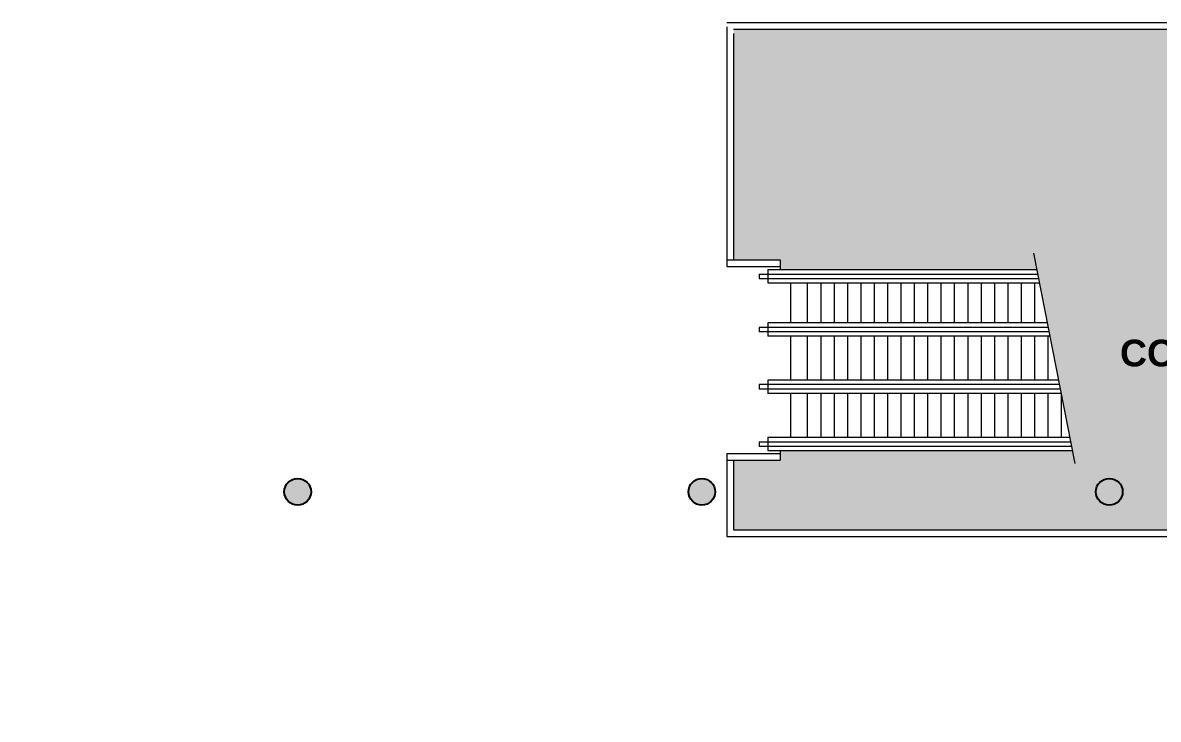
# Model space of a CAD drawing. Header units: inches. Extents: x -68 to 10561, y -2 to 2943.
# Drawn here: x 3773 to 4793, y 1419 to 2045 of the extents above; entities that cross this region are included whole.
import ezdxf
from ezdxf.enums import TextEntityAlignment as Align

# ---------------------------------------------------------------- set-up
doc = ezdxf.new("R2010")
doc.units = ezdxf.units.IN
doc.header["$MEASUREMENT"] = 0
for name, color, linetype, lineweight in [('1_A-ANNO-TEXT-MISC', 4, 'CONTINUOUS', 5), ('1_A-COLS-HTCH', 8, 'CONTINUOUS', 5), ('1_A-COLS-OTLN', 7, 'CONTINUOUS', 25), ('1_A-FLOR-ELTR', 124, 'CONTINUOUS', 5), ('1_A-FLOR-HRAL', 35, 'CONTINUOUS', 5), ('1_A-FLOR-OPEN', 253, 'CONTINUOUS', 5)]:
    doc.layers.add(name, color=color, linetype=linetype, lineweight=lineweight)
doc.styles.add('LBL1', font='swisseb.ttf')

msp = doc.modelspace()

# ---------------------------------------------------------------- hatches: boundary and pattern name
at = {"layer": '1_A-COLS-HTCH'}
h = msp.add_hatch(color=256, dxfattribs=at)
edge = h.paths.add_edge_path()
edge.add_arc((5113.3, 1382.9), 12, 0, 360)
edge = h.paths.add_edge_path()
edge.add_arc((5478.3, 1382.9), 12, 0, 360)
edge = h.paths.add_edge_path()
edge.add_arc((5853.8, 1382.9), 12, 0, 360)
edge = h.paths.add_edge_path()
edge.add_arc((4749.3, 1382.9), 12, 0, 360)
edge = h.paths.add_edge_path()
edge.add_arc((4383.3, 1382.9), 12, 0, 360)
edge = h.paths.add_edge_path()
edge.add_arc((4020.3, 1382.9), 12, 0, 360)
edge = h.paths.add_edge_path()
edge.add_arc((3657.3, 1382.9), 12, 0, 360)
edge = h.paths.add_edge_path()
edge.add_arc((3657.3, 1623.3), 12, 0, 360)
edge = h.paths.add_edge_path()
edge.add_arc((4749.3, 1623.3), 12, 0, 360)
edge = h.paths.add_edge_path()
edge.add_arc((4383.3, 1623.3), 12, 0, 360)
edge = h.paths.add_edge_path()
edge.add_arc((4020.3, 1623.3), 12, 0, 360)
edge = h.paths.add_edge_path()
edge.add_arc((5113.3, 1623.3), 12, 0, 360)
edge = h.paths.add_edge_path()
edge.add_arc((5478.3, 1623.3), 12, 0, 360)
edge = h.paths.add_edge_path()
edge.add_arc((5853.8, 1623.3), 12, 0, 360)
at = {"layer": '1_A-FLOR-OPEN'}
msp.add_hatch(color=256, dxfattribs=at).paths.add_polyline_path([(4411.8, 1589.2), (4411.8, 1651.7), (4453.8, 1651.7), (4453.8, 1660.3), (4716, 1660.3), (4684.1, 1823), (4453.8, 1823), (4453.8, 1831.7), (4411.8, 1831.7), (4411.8, 2038.9), (5126.4, 2038.9), (5509.8, 1659.2), (5509.8, 1589.2)])

# ---------------------------------------------------------------- linework, layer by layer
at = {"layer": '1_A-COLS-OTLN'}
for centre in [(4020.3, 1623.3), (4383.3, 1623.3), (4749.3, 1623.3)]:
    msp.add_circle(centre, 12, dxfattribs=at)
at = {"layer": '1_A-FLOR-ELTR'}
for p, q in [((4681.2, 1837.7), (4718.3, 1648.7)), ((4434.8, 1819), (4684.9, 1819)), ((4434.8, 1819), (4434.8, 1815)), ((4442.6, 1823), (4684.1, 1823)), ((4442.6, 1823), (4442.6, 1811)), ((4434.8, 1815), (4685.7, 1815)), ((4442.6, 1811), (4686.5, 1811)), ((4463.1, 1811), (4463.1, 1775.1)), ((4478.1, 1775.1), (4478.1, 1811)), ((4490.4, 1775.1), (4490.4, 1811)), ((4502.4, 1775.1), (4502.4, 1811)), ((4514.4, 1775.1), (4514.4, 1811)), ((4526.4, 1775.1), (4526.4, 1811)), ((4538.4, 1775.1), (4538.4, 1811)), ((4550.4, 1775.1), (4550.4, 1811)), ((4562.4, 1775.1), (4562.4, 1811)), ((4574.4, 1775.1), (4574.4, 1811)), ((4586.4, 1775.1), (4586.4, 1811)), ((4598.4, 1775.1), (4598.4, 1811)), ((4610.4, 1775.1), (4610.4, 1811)), ((4622.4, 1775.1), (4622.4, 1811)), ((4634.4, 1775.1), (4634.4, 1811)), ((4646.4, 1775.1), (4646.4, 1811)), ((4658.4, 1775.1), (4658.4, 1811)), ((4670.4, 1775.1), (4670.4, 1811)), ((4682.4, 1775.1), (4682.4, 1811)), ((4693.5, 1775.1), (4442.6, 1775.1)), ((4442.6, 1775.1), (4442.6, 1763.1)), ((4694.3, 1771.1), (4434.8, 1771.1)), ((4434.8, 1771.1), (4434.8, 1767.1)), ((4695.1, 1767.1), (4434.8, 1767.1)), ((4695.9, 1763.1), (4442.6, 1763.1)), ((4463.1, 1763.1), (4463.1, 1723.6)), ((4478.1, 1723.6), (4478.1, 1763.1)), ((4490.4, 1723.6), (4490.4, 1763.1)), ((4502.4, 1723.6), (4502.4, 1763.1)), ((4514.4, 1723.6), (4514.4, 1763.1)), ((4526.4, 1723.6), (4526.4, 1763.1)), ((4538.4, 1723.6), (4538.4, 1763.1)), ((4550.4, 1723.6), (4550.4, 1763.1)), ((4562.4, 1723.6), (4562.4, 1763.1)), ((4574.4, 1723.6), (4574.4, 1763.1)), ((4586.4, 1723.6), (4586.4, 1763.1)), ((4598.4, 1723.6), (4598.4, 1763.1)), ((4610.4, 1723.6), (4610.4, 1763.1)), ((4622.4, 1723.6), (4622.4, 1763.1)), ((4634.4, 1723.6), (4634.4, 1763.1)), ((4646.4, 1723.6), (4646.4, 1763.1)), ((4658.4, 1723.6), (4658.4, 1763.1)), ((4670.4, 1723.6), (4670.4, 1763.1)), ((4682.4, 1723.6), (4682.4, 1763.1)), ((4694.4, 1723.6), (4694.4, 1763.1)), ((4704.4, 1719.6), (4434.8, 1719.6)), ((4434.8, 1719.6), (4434.8, 1715.6)), ((4705.2, 1715.6), (4434.8, 1715.6)), ((4703.6, 1723.6), (4442.6, 1723.6)), ((4442.6, 1723.6), (4442.6, 1711.6)), ((4705.9, 1711.6), (4442.6, 1711.6)), ((4463.1, 1711.6), (4463.1, 1672.3)), ((4478.1, 1672.3), (4478.1, 1711.6)), ((4490.4, 1672.3), (4490.4, 1711.6)), ((4502.4, 1672.3), (4502.4, 1711.6)), ((4514.4, 1672.3), (4514.4, 1711.6)), ((4526.4, 1672.3), (4526.4, 1711.6)), ((4538.4, 1672.3), (4538.4, 1711.6)), ((4550.4, 1672.3), (4550.4, 1711.6)), ((4562.4, 1672.3), (4562.4, 1711.6)), ((4574.4, 1672.3), (4574.4, 1711.6)), ((4586.4, 1672.3), (4586.4, 1711.6)), ((4598.4, 1672.3), (4598.4, 1711.6)), ((4610.4, 1672.3), (4610.4, 1711.6)), ((4622.4, 1672.3), (4622.4, 1711.6)), ((4634.4, 1672.3), (4634.4, 1711.6)), ((4646.4, 1672.3), (4646.4, 1711.6)), ((4658.4, 1672.3), (4658.4, 1711.6)), ((4670.4, 1672.3), (4670.4, 1711.6)), ((4682.4, 1672.3), (4682.4, 1711.6)), ((4694.4, 1672.3), (4694.4, 1711.6)), ((4706.4, 1672.3), (4706.4, 1711.6)), ((4434.8, 1668.3), (4714.4, 1668.3)), ((4434.8, 1668.3), (4434.8, 1664.3)), ((4434.8, 1664.3), (4715.2, 1664.3)), ((4442.6, 1672.3), (4713.7, 1672.3)), ((4442.6, 1672.3), (4442.6, 1660.3)), ((4442.6, 1660.3), (4716, 1660.3))]:
    msp.add_line(p, q, dxfattribs=at)
at = {"layer": '1_A-FLOR-HRAL'}
for p, q in [((4509.5, 2044.9), (4405.8, 2044.9)), ((4405.8, 2041.2), (4405.8, 1825.7)), ((5128.8, 2044.9), (4509.5, 2044.9)), ((4509.5, 2038.9), (4411.8, 2038.9)), ((4411.8, 2035.2), (4411.8, 1831.9)), ((5126.4, 2038.9), (4509.5, 2038.9)), ((4405.8, 1831.7), (4453.8, 1831.7)), ((4453.8, 1831.7), (4453.8, 1823)), ((4405.8, 1825.7), (4453.8, 1825.7)), ((4405.8, 1657.7), (4453.8, 1657.7)), ((4405.8, 1657.7), (4405.8, 1583.2)), ((4453.8, 1660.3), (4453.8, 1657.7)), ((4453.8, 1657.7), (4453.8, 1651.7)), ((4405.8, 1651.7), (4453.8, 1651.7)), ((4411.8, 1651.7), (4411.8, 1589.2)), ((4405.8, 1583.2), (5515.8, 1583.2)), ((4411.8, 1589.2), (5509.8, 1589.2))]:
    msp.add_line(p, q, dxfattribs=at)

# ---------------------------------------------------------------- texts
at = {"layer": '1_A-ANNO-TEXT-MISC', "style": 'LBL1'}
msp.add_text('CONCOURSE', height=24, dxfattribs=at).set_placement((4867.9, 1736), align=Align.CENTER)

doc.saveas('drawing.dxf')
